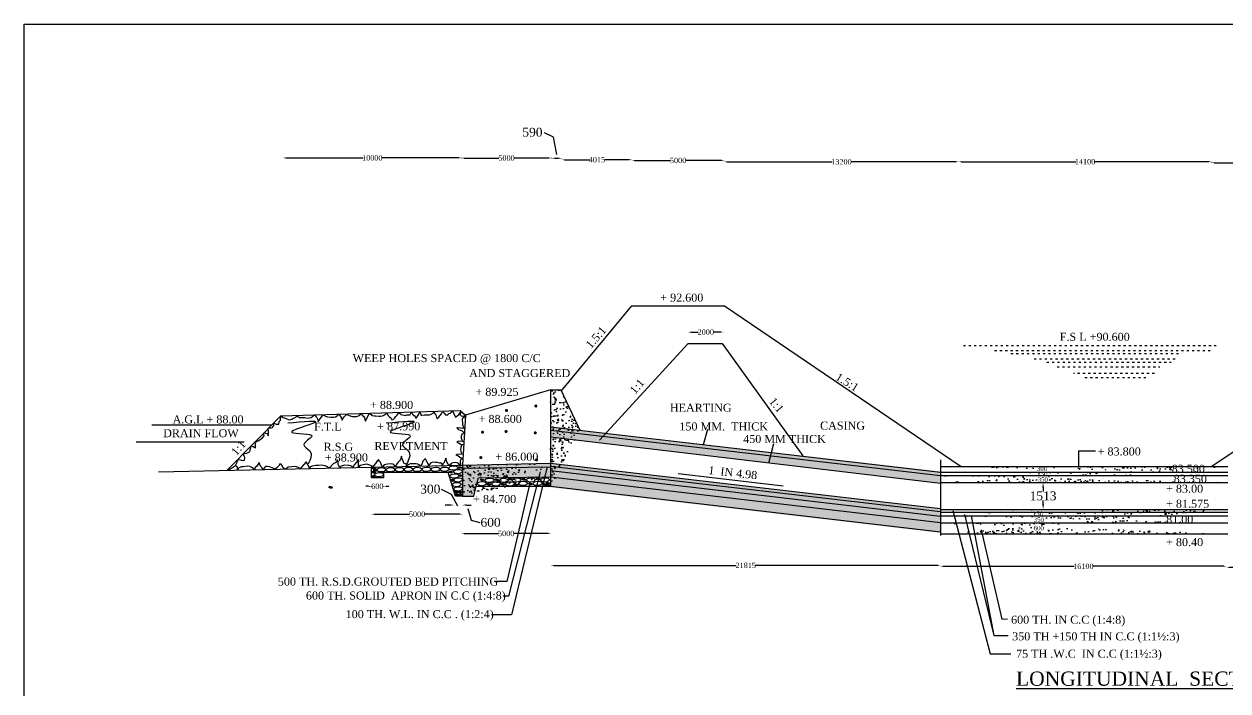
# Model space of a CAD drawing. Header units: millimetres. Extents: x 10398 to 177765, y 5002 to 116940.
# Drawn here: x 10398 to 78065, y 79420 to 116940 of the extents above; entities that cross this region are included whole.
import ezdxf

# ---------------------------------------------------------------- set-up
doc = ezdxf.new("R2010")
doc.units = ezdxf.units.MM
doc.header["$MEASUREMENT"] = 0
doc.linetypes.add('ACAD_ISO03W100', pattern=[30, 12, -18])
for name, color, linetype in [('DIM', 5, 'Continuous'), ('DWG.LINE', 10, 'Continuous'), ('HATCH', 2, 'Continuous'), ('TEXT', 7, 'Continuous')]:
    doc.layers.add(name, color=color, linetype=linetype)
doc.layers.add('DO LINE', color=3, linetype='Continuous', plot=False)
doc.layers.add('TITLE', color=7, linetype='Continuous', lineweight=30)
doc.styles.get("Standard").update_dxf_attribs({"font": 'TIMES.TTF', "height": 300})
doc.dimstyles.get("Standard").update_dxf_attribs({"dimtxt": 300, "dimasz": 150, "dimexe": 0.18, "dimexo": 0.0625, "dimgap": 0.09, "dimtad": 0, "dimtih": 1, "dimtoh": 1, "dimdec": 0, "dimzin": 0, "dimdsep": 46, "dimtxsty": 'Standard', "dimcen": 300, "dimclre": 256, "dimclrt": 4, "dimadec": 0, "dimazin": 0, "dimtfac": 1, "dimtdec": 0, "dimtofl": 0, "dimtmove": 0, "dimatfit": 3, "dimfxl": 5, "dimfxlon": 1, "dimtolj": 1, "dimtzin": 0, "dimarcsym": 0})
pattern_1 = [(50, (0, 0), (717.2602, -62.752), [75, -825]), (355, (0, 0), (-138.7513, 752.192), [60, -660]), (100.4514, (59.8, -5.2), (578.5094, 689.4395), [63.74, -701.142]), (46.1842, (0, 200), (1067.241, -165.519), [112.5, -1237.5]), (96.6356, (88.9, 186.2), (934.663, 974.118), [95.61, -1051.713]), (351.1842, (0, 200), (934.662, 974.119), [90, -990]), (21, (100, 150), (596.907, -402.619), [75, -825]), (326, (100, 150), (243.3153, 725.15), [60, -660]), (71.4514, (149.74, 116.45), (840.2226, 322.5305), [63.74, -701.142]), (37.5, (0, 0), (12.15986, 332.89385), [0, -652, 0, -670, 0, -662.5]), (7.5, (0, 0), (263.0695, 394.4117), [0, -382, 0, -637, 0, -252.5]), (327.5, (-223, 0), (533.82244, -22.5549), [0, -250, 0, -780, 0, -1035]), (317.5, (-323, 0), (583.1862, 100.105), [0, -325, 0, -518, 0, -735])]

# ---------------------------------------------------------------- blocks, each defined once
blk = doc.blocks.new('*D2')
at = {"layer": 'Defpoints', "color": 0, "ltscale": 0.2}
for p in [(24957, 109451), (34985, 109451), (34985, 109408)]:
    blk.add_point(p, dxfattribs=at)
at = {"layer": 'DIM', "lineweight": -2, "ltscale": 0.2}
for p, q in [((24957, 109413), (24957, 109408)), ((34985, 109413), (34985, 109408))]:
    blk.add_line(p, q, dxfattribs=at)
at = {"layer": 'DIM', "color": 0, "lineweight": -2, "ltscale": 0.2}
for p, q in [((25107, 109408), (29451, 109408)), ((34835, 109408), (30491, 109408))]:
    blk.add_line(p, q, dxfattribs=at)
at = {"layer": 'DIM', "color": 0, "ltscale": 0.2}
for points in [[(25107, 109433), (25107, 109383), (24957, 109408)], [(34835, 109433), (34835, 109383), (34985, 109408)]]:
    blk.add_solid(points, dxfattribs=at)
at = {"layer": 'DIM', "color": 4, "ltscale": 0.2, "insert": (29971, 109408), "char_height": 300, "attachment_point": 5}
blk.add_mtext('\\A1;10000', dxfattribs=at)
blk = doc.blocks.new('*D3')
at = {"layer": 'Defpoints', "color": 0, "ltscale": 0.2}
for p in [(34987, 109408), (40043, 109408), (40043, 109401)]:
    blk.add_point(p, dxfattribs=at)
at = {"layer": 'DIM', "lineweight": -2, "ltscale": 0.2}
for p, q in [((34987, 109406), (34987, 109400)), ((40043, 109406), (40043, 109400))]:
    blk.add_line(p, q, dxfattribs=at)
at = {"layer": 'DIM', "color": 0, "lineweight": -2, "ltscale": 0.2}
for p, q in [((35137, 109401), (37090, 109401)), ((39893, 109401), (37940, 109401))]:
    blk.add_line(p, q, dxfattribs=at)
at = {"layer": 'DIM', "color": 0, "ltscale": 0.2}
for points in [[(35137, 109426), (35137, 109376), (34987, 109401)], [(39893, 109426), (39893, 109376), (40043, 109401)]]:
    blk.add_solid(points, dxfattribs=at)
at = {"layer": 'DIM', "color": 4, "ltscale": 0.2, "insert": (37515, 109401), "char_height": 300, "attachment_point": 5}
blk.add_mtext('\\A1;5000', dxfattribs=at)
blk = doc.blocks.new('*D4')
at = {"layer": 'Defpoints', "color": 0, "ltscale": 0.2}
for p in [(40633, 109393), (44561, 109393), (44561, 109302)]:
    blk.add_point(p, dxfattribs=at)
at = {"layer": 'DIM', "lineweight": -2, "ltscale": 0.2}
for p, q in [((40633, 109307), (40633, 109301)), ((44561, 109307), (44561, 109301))]:
    blk.add_line(p, q, dxfattribs=at)
at = {"layer": 'DIM', "color": 0, "lineweight": -2, "ltscale": 0.2}
for p, q in [((40783, 109302), (42172, 109302)), ((44411, 109302), (43022, 109302))]:
    blk.add_line(p, q, dxfattribs=at)
at = {"layer": 'DIM', "color": 0, "ltscale": 0.2}
for points in [[(40783, 109327), (40783, 109277), (40633, 109302)], [(44411, 109327), (44411, 109277), (44561, 109302)]]:
    blk.add_solid(points, dxfattribs=at)
at = {"layer": 'DIM', "color": 4, "ltscale": 0.2, "insert": (42597, 109302), "char_height": 300, "attachment_point": 5}
blk.add_mtext('\\A1;4015', dxfattribs=at)
blk = doc.blocks.new('*D5')
at = {"layer": 'Defpoints', "color": 0, "ltscale": 0.2}
for p in [(44561, 109301), (49757, 109301), (49757, 109264)]:
    blk.add_point(p, dxfattribs=at)
at = {"layer": 'DIM', "lineweight": -2, "ltscale": 0.2}
for p, q in [((44561, 109269), (44561, 109264)), ((49757, 109269), (49757, 109264))]:
    blk.add_line(p, q, dxfattribs=at)
at = {"layer": 'DIM', "color": 0, "lineweight": -2, "ltscale": 0.2}
for p, q in [((44711, 109264), (46734, 109264)), ((49607, 109264), (47583, 109264))]:
    blk.add_line(p, q, dxfattribs=at)
at = {"layer": 'DIM', "color": 0, "ltscale": 0.2}
for points in [[(44711, 109289), (44711, 109239), (44561, 109264)], [(49607, 109289), (49607, 109239), (49757, 109264)]]:
    blk.add_solid(points, dxfattribs=at)
at = {"layer": 'DIM', "color": 4, "ltscale": 0.2, "insert": (47159, 109264), "char_height": 300, "attachment_point": 5}
blk.add_mtext('\\A1;5000', dxfattribs=at)
blk = doc.blocks.new('*D6')
at = {"layer": 'Defpoints', "color": 0, "ltscale": 0.2}
for p in [(49757, 109264), (62928, 109264), (62928, 109189)]:
    blk.add_point(p, dxfattribs=at)
at = {"layer": 'DIM', "lineweight": -2, "ltscale": 0.2}
for p, q in [((49757, 109194), (49757, 109189)), ((62928, 109194), (62928, 109189))]:
    blk.add_line(p, q, dxfattribs=at)
at = {"layer": 'DIM', "color": 0, "lineweight": -2, "ltscale": 0.2}
for p, q in [((49907, 109189), (55822, 109189)), ((62778, 109189), (56862, 109189))]:
    blk.add_line(p, q, dxfattribs=at)
at = {"layer": 'DIM', "color": 0, "ltscale": 0.2}
for points in [[(49907, 109214), (49907, 109164), (49757, 109189)], [(62778, 109214), (62778, 109164), (62928, 109189)]]:
    blk.add_solid(points, dxfattribs=at)
at = {"layer": 'DIM', "color": 4, "ltscale": 0.2, "insert": (56342, 109189), "char_height": 300, "attachment_point": 5}
blk.add_mtext('\\A1;13200', dxfattribs=at)
blk = doc.blocks.new('*D7')
at = {"layer": 'Defpoints', "color": 0, "ltscale": 0.2}
for p in [(62928, 109189), (77141, 109197), (77141, 109189)]:
    blk.add_point(p, dxfattribs=at)
at = {"layer": 'DIM', "lineweight": -2, "ltscale": 0.2}
for p, q in [((62928, 109192), (62928, 109197)), ((77141, 109192), (77141, 109197))]:
    blk.add_line(p, q, dxfattribs=at)
at = {"layer": 'DIM', "color": 0, "lineweight": -2, "ltscale": 0.2}
for p, q in [((63078, 109197), (69514, 109197)), ((76991, 109197), (70554, 109197))]:
    blk.add_line(p, q, dxfattribs=at)
at = {"layer": 'DIM', "color": 0, "ltscale": 0.2}
for points in [[(63078, 109222), (63078, 109172), (62928, 109197)], [(76991, 109222), (76991, 109172), (77141, 109197)]]:
    blk.add_solid(points, dxfattribs=at)
at = {"layer": 'DIM', "color": 4, "ltscale": 0.2, "insert": (70034, 109197), "char_height": 300, "attachment_point": 5}
blk.add_mtext('\\A1;14100', dxfattribs=at)
blk = doc.blocks.new('*D8')
at = {"layer": 'Defpoints', "color": 0, "ltscale": 0.2}
for p in [(77143, 109197), (90370, 109197), (90370, 109137)]:
    blk.add_point(p, dxfattribs=at)
at = {"layer": 'DIM', "lineweight": -2, "ltscale": 0.2}
for p, q in [((77143, 109142), (77143, 109137)), ((90370, 109142), (90370, 109137))]:
    blk.add_line(p, q, dxfattribs=at)
at = {"layer": 'DIM', "color": 0, "lineweight": -2, "ltscale": 0.2}
for p, q in [((77293, 109137), (83237, 109137)), ((90220, 109137), (84277, 109137))]:
    blk.add_line(p, q, dxfattribs=at)
at = {"layer": 'DIM', "color": 0, "ltscale": 0.2}
for points in [[(77293, 109162), (77293, 109112), (77143, 109137)], [(90220, 109162), (90220, 109112), (90370, 109137)]]:
    blk.add_solid(points, dxfattribs=at)
at = {"layer": 'DIM', "color": 4, "ltscale": 0.2, "insert": (83757, 109137), "char_height": 300, "attachment_point": 5}
blk.add_mtext('\\A1;13200', dxfattribs=at)
blk = doc.blocks.new('*D13')
at = {"layer": 'Defpoints', "color": 0, "ltscale": 0.2}
for p in [(29902, 90888), (30603, 90933), (30603, 90885)]:
    blk.add_point(p, dxfattribs=at)
at = {"layer": 'DIM', "color": 0, "lineweight": -2, "ltscale": 0.2}
for p, q in [((29752, 90933), (29602, 90933)), ((30753, 90933), (30903, 90933))]:
    blk.add_line(p, q, dxfattribs=at)
at = {"layer": 'DIM', "lineweight": -2, "ltscale": 0.2}
for p, q in [((29902, 90928), (29902, 90933)), ((30603, 90928), (30603, 90933))]:
    blk.add_line(p, q, dxfattribs=at)
at = {"layer": 'DIM', "color": 0, "ltscale": 0.2}
for points in [[(29752, 90958), (29752, 90908), (29902, 90933)], [(30753, 90958), (30753, 90908), (30603, 90933)]]:
    blk.add_solid(points, dxfattribs=at)
at = {"layer": 'DIM', "color": 4, "ltscale": 0.2, "insert": (30252, 90933), "char_height": 300, "attachment_point": 5}
blk.add_mtext('\\A1;600', dxfattribs=at)
blk = doc.blocks.new('*D14')
at = {"layer": 'Defpoints', "color": 0, "ltscale": 0.2}
for p in [(29934, 89366), (35042, 89366), (35042, 89366)]:
    blk.add_point(p, dxfattribs=at)
at = {"layer": 'DIM', "lineweight": -2, "ltscale": 0.2}
for p, q in [((29934, 89366), (29934, 89366)), ((35042, 89366), (35042, 89366))]:
    blk.add_line(p, q, dxfattribs=at)
at = {"layer": 'DIM', "color": 0, "lineweight": -2, "ltscale": 0.2}
for p, q in [((30084, 89366), (32063, 89366)), ((34892, 89366), (32912, 89366))]:
    blk.add_line(p, q, dxfattribs=at)
at = {"layer": 'DIM', "color": 0, "ltscale": 0.2}
for points in [[(30084, 89391), (30084, 89341), (29934, 89366)], [(34892, 89391), (34892, 89341), (35042, 89366)]]:
    blk.add_solid(points, dxfattribs=at)
at = {"layer": 'DIM', "color": 4, "ltscale": 0.2, "insert": (32488, 89366), "char_height": 300, "attachment_point": 5}
blk.add_mtext('\\A1;5000', dxfattribs=at)
blk = doc.blocks.new('*D15')
at = {"layer": 'Defpoints', "color": 0, "ltscale": 0.2}
for p in [(34988, 88253), (40003, 88277), (40003, 88253)]:
    blk.add_point(p, dxfattribs=at)
at = {"layer": 'DIM', "lineweight": -2, "ltscale": 0.2}
for p, q in [((34988, 88272), (34988, 88277)), ((40003, 88272), (40003, 88277))]:
    blk.add_line(p, q, dxfattribs=at)
at = {"layer": 'DIM', "color": 0, "lineweight": -2, "ltscale": 0.2}
for p, q in [((35138, 88277), (37071, 88277)), ((39853, 88277), (37920, 88277))]:
    blk.add_line(p, q, dxfattribs=at)
at = {"layer": 'DIM', "color": 0, "ltscale": 0.2}
for points in [[(35138, 88302), (35138, 88252), (34988, 88277)], [(39853, 88302), (39853, 88252), (40003, 88277)]]:
    blk.add_solid(points, dxfattribs=at)
at = {"layer": 'DIM', "color": 4, "ltscale": 0.2, "insert": (37495, 88277), "char_height": 300, "attachment_point": 5}
blk.add_mtext('\\A1;5000', dxfattribs=at)
blk = doc.blocks.new('*D16')
at = {"layer": 'Defpoints', "color": 0, "ltscale": 0.2}
for p in [(40019, 86517), (61904, 86517), (61904, 86480)]:
    blk.add_point(p, dxfattribs=at)
at = {"layer": 'DIM', "lineweight": -2, "ltscale": 0.2}
for p, q in [((40019, 86485), (40019, 86480)), ((61904, 86485), (61904, 86480))]:
    blk.add_line(p, q, dxfattribs=at)
at = {"layer": 'DIM', "color": 0, "lineweight": -2, "ltscale": 0.2}
for p, q in [((40169, 86480), (50427, 86480)), ((61754, 86480), (51496, 86480))]:
    blk.add_line(p, q, dxfattribs=at)
at = {"layer": 'DIM', "color": 0, "ltscale": 0.2}
for points in [[(40169, 86505), (40169, 86455), (40019, 86480)], [(61754, 86505), (61754, 86455), (61904, 86480)]]:
    blk.add_solid(points, dxfattribs=at)
at = {"layer": 'DIM', "color": 4, "ltscale": 0.2, "insert": (50961, 86480), "char_height": 300, "attachment_point": 5}
blk.add_mtext('\\A1;21815', dxfattribs=at)
blk = doc.blocks.new('*D17')
at = {"layer": 'Defpoints', "color": 0, "ltscale": 0.2}
for p in [(61904, 86480), (77980, 86480), (77980, 86434)]:
    blk.add_point(p, dxfattribs=at)
at = {"layer": 'DIM', "lineweight": -2, "ltscale": 0.2}
for p, q in [((61904, 86439), (61904, 86434)), ((77980, 86439), (77980, 86434))]:
    blk.add_line(p, q, dxfattribs=at)
at = {"layer": 'DIM', "color": 0, "lineweight": -2, "ltscale": 0.2}
for p, q in [((62054, 86434), (69422, 86434)), ((77830, 86434), (70462, 86434))]:
    blk.add_line(p, q, dxfattribs=at)
at = {"layer": 'DIM', "color": 0, "ltscale": 0.2}
for points in [[(62054, 86459), (62054, 86409), (61904, 86434)], [(77830, 86459), (77830, 86409), (77980, 86434)]]:
    blk.add_solid(points, dxfattribs=at)
at = {"layer": 'DIM', "color": 4, "ltscale": 0.2, "insert": (69942, 86434), "char_height": 300, "attachment_point": 5}
blk.add_mtext('\\A1;16100', dxfattribs=at)
blk = doc.blocks.new('*D18')
at = {"layer": 'Defpoints', "color": 0, "ltscale": 0.2}
for p in [(77984, 86433), (97277, 86433), (97277, 86375)]:
    blk.add_point(p, dxfattribs=at)
at = {"layer": 'DIM', "lineweight": -2, "ltscale": 0.2}
for p, q in [((77984, 86380), (77984, 86375)), ((97277, 86380), (97277, 86375))]:
    blk.add_line(p, q, dxfattribs=at)
at = {"layer": 'DIM', "color": 0, "lineweight": -2, "ltscale": 0.2}
for p, q in [((78134, 86375), (87118, 86375)), ((97127, 86375), (88144, 86375))]:
    blk.add_line(p, q, dxfattribs=at)
at = {"layer": 'DIM', "color": 0, "ltscale": 0.2}
for points in [[(78134, 86400), (78134, 86350), (77984, 86375)], [(97127, 86400), (97127, 86350), (97277, 86375)]]:
    blk.add_solid(points, dxfattribs=at)
at = {"layer": 'DIM', "color": 4, "ltscale": 0.2, "insert": (87631, 86375), "char_height": 300, "attachment_point": 5}
blk.add_mtext('\\A1;19065', dxfattribs=at)
blk = doc.blocks.new('*D21')
at = {"layer": 'Defpoints', "color": 0, "ltscale": 0.2}
for p in [(47721, 99610), (49716, 99610), (49716, 99610)]:
    blk.add_point(p, dxfattribs=at)
at = {"layer": 'DIM', "lineweight": -2, "ltscale": 0.2}
for p, q in [((47721, 99610), (47721, 99610)), ((49716, 99610), (49716, 99610))]:
    blk.add_line(p, q, dxfattribs=at)
at = {"layer": 'DIM', "color": 0, "lineweight": -2, "ltscale": 0.2}
for p, q in [((47871, 99610), (48288, 99610)), ((49566, 99610), (49149, 99610))]:
    blk.add_line(p, q, dxfattribs=at)
at = {"layer": 'DIM', "color": 0, "ltscale": 0.2}
for points in [[(47871, 99635), (47871, 99585), (47721, 99610)], [(49566, 99635), (49566, 99585), (49716, 99610)]]:
    blk.add_solid(points, dxfattribs=at)
at = {"layer": 'DIM', "color": 4, "ltscale": 0.2, "insert": (48718, 99610), "char_height": 300, "attachment_point": 5}
blk.add_mtext('\\A1;2000', dxfattribs=at)

msp = doc.modelspace()

# ---------------------------------------------------------------- hatches: boundary and pattern name
at = {"layer": 'HATCH', "ltscale": 0.2}
h = msp.add_hatch(dxfattribs=at)
h.set_pattern_fill('AR-CONC', color=256, scale=100, style=0)
h.set_pattern_definition(pattern_1)
edge = h.paths.add_edge_path()
edge.add_line((39984.3, 96352.5), (39984.3, 90938))
edge.add_line((39984.3, 96352.5), (40560.8, 96352.5))
edge.add_line((40560.8, 96352.5), (41643.7, 94091.3))
h = msp.add_hatch(dxfattribs=at)
h.set_pattern_fill('AR-CONC', color=256, scale=100, style=0)
h.set_pattern_definition(pattern_1)
h.paths.add_polyline_path([(39984.3, 91463.6), (39984.3, 90875.5, 0.3805129), (39984.7, 90875.1), (61908.4, 88311.3), (61908.4, 88899.7)])
h.paths.add_polyline_path([(39984.3, 91821.6), (39984.3, 91463.6), (61908.4, 88899.7), (61908.4, 89257.7)])
h.paths.add_polyline_path([(39984.3, 92073.4), (39984.3, 91821.6), (61908.4, 89257.7), (61908.4, 89509.5)])
h.paths.add_polyline_path([(39984.3, 92239.4), (39984.3, 92073.4), (61908.4, 89509.5), (61908.4, 89675.5)])
h.paths.add_polyline_path([(39984.3, 94090.9), (39984.3, 93718.3), (61908.4, 91117.9), (61908.4, 91536.9)])
h.paths.add_polyline_path([(39984.3, 94278), (39984.3, 94090.9), (61908.4, 91536.9), (61908.4, 91772.4)])
h = msp.add_hatch(dxfattribs=at)
h.set_pattern_fill('AR-CONC', color=256, scale=100, style=0)
h.set_pattern_definition(pattern_1)
edge = h.paths.add_edge_path()
edge.add_line((35048.9, 92118.9), (35048.9, 90387.5))
edge.add_line((35048.9, 92118.9), (39984.3, 92239.4))
edge.add_line((35048.9, 91953.3), (39984.3, 92036.1))
edge.add_line((35808.6, 90938), (35934, 91402.3))
edge.add_line((35934, 91402.3), (39984.3, 91463.4))
h = msp.add_hatch(dxfattribs=at)
h.set_pattern_fill('AR-CONC', color=256, scale=100, style=0)
h.set_pattern_definition(pattern_1)
h.paths.add_polyline_path([(35808.6, 90938), (35934, 91402.3), (39985.7, 91463.4), (61908.4, 88899.7), (61908.4, 89675.5), (39984.3, 92239.4), (35048.9, 92118.9), (35048.9, 90387.5), (35672.1, 90387.5)])
h = msp.add_hatch(dxfattribs=at)
h.set_pattern_fill('AR-CONC', color=256, scale=100, style=0)
h.set_pattern_definition(pattern_1)
edge = h.paths.add_edge_path()
edge.add_line((61908.4, 91148.8), (78062.3, 91148.8))
edge.add_line((61908.9, 91536.8), (78062.8, 91536.8))
edge.add_line((61908.4, 91733.8), (78062.3, 91733.8))
edge.add_line((61908.4, 92048.8), (78062.3, 92048.8))
h = msp.add_hatch(dxfattribs=at)
h.set_pattern_fill('AR-CONC', color=256, scale=100, style=0)
h.set_pattern_definition(pattern_1)
edge = h.paths.add_edge_path()
edge.add_line((61908.4, 88264.8), (78067.3, 88264.8))
edge.add_line((61908.4, 88871.8), (78067.3, 88871.8))
edge.add_line((61908.4, 89277.9), (78067.3, 89277.9))
edge.add_line((61908.4, 89483.7), (78067.3, 89483.7))
edge.add_line((61908.4, 89636), (78067.3, 89636))

# ---------------------------------------------------------------- linework, layer by layer
at = {"layer": 'DIM', "ltscale": 0.2}
for p, q in [((40042.7, 109396.1), (40042.7, 109390.9)), ((40292.7, 109391.1), (40382.7, 109391.1)), ((40632.7, 109396.1), (40632.7, 109390.9)), ((67676.1, 91148.8), (67675.9, 91148.8)), ((67676.1, 90848.8), (67676.1, 90646.8)), ((67676.1, 89936), (67676.1, 90138)), ((34318.7, 89879.8), (34068.7, 89879.8)), ((34568.7, 89874.8), (34568.7, 89880)), ((35030.9, 89874.8), (35030.9, 89880)), ((35280.9, 89879.8), (35530.9, 89879.8)), ((67676.1, 89636), (67675.9, 89636))]:
    msp.add_line(p, q, dxfattribs=at)
for points in [[(40292.7, 109432.8), (40292.7, 109349.4), (40042.7, 109391.1)], [(40382.7, 109432.8), (40382.7, 109349.4), (40632.7, 109391.1)], [(67626.1, 90848.8), (67726.1, 90848.8), (67676.1, 91148.8)], [(34318.7, 89921.5), (34318.7, 89838.1), (34568.7, 89879.8)], [(35280.9, 89921.5), (35280.9, 89838.1), (35030.9, 89879.8)], [(67626.1, 89936), (67726.1, 89936), (67676.1, 89636)]]:
    msp.add_solid(points, dxfattribs=at)
at = {"layer": 'DO LINE', "linetype": 'ACAD_ISO03W100', "ltscale": 10}
for points in [[(63199.3, 98861.6), (77401.7, 98861.6)], [(77071.5, 98546.8), (64945.9, 98546.8)], [(65871.6, 98401), (75482, 98401)], [(75095.1, 98084.5), (67160.5, 98084.5)], [(67885.2, 97921.6), (74882.5, 97921.6)], [(68466.6, 97658.8), (74244.2, 97658.8)], [(73935.3, 97288.2), (69376.3, 97288.2)], [(70030.9, 97059.5), (73559.4, 97059.5)]]:
    msp.add_lwpolyline(points, dxfattribs=at)
at = {"layer": 'DWG.LINE', "ltscale": 0.2}
for p, q in [((77129.5, 92048.8), (90377.1, 100931.1)), ((39984.3, 96352.5), (35217.2, 94928.5)), ((35217.2, 94928.5), (35048.9, 92118.9)), ((35048.9, 92118.9), (35048.9, 90387.5)), ((29929.2, 91418.3), (29929.2, 91987.6)), ((30608.7, 91418.3), (29929.2, 91418.3)), ((34241.4, 91719.4), (30608.7, 91719.4)), ((30608.7, 91719.4), (30608.7, 91418.3)), ((34643, 90387.5), (34241.4, 91719.4)), ((35048.9, 90387.5), (34643, 90387.5))]:
    msp.add_line(p, q, dxfattribs=at)
for points in [[(40583.6, 96283.7), (44567.5, 101094.5), (49763.2, 101094.5), (63072.1, 92051.8)], [(42745.8, 93536.7), (47718.2, 98964.8), (49638.5, 98964.8), (54170.7, 92656.7)], [(39984.3, 96352.5), (40560.8, 96352.5), (41643.7, 94091.3)], [(39984.3, 96352.5), (39984.3, 90938)], [(21786, 91830.8), (24823.7, 94892.8), (34917.3, 95189.8), (35217.2, 94928.5)], [(24307.4, 94372.3), (17585.5, 94372.3)], [(39984.3, 94284.6), (61908.9, 91730.6)], [(39984.3, 94090.9), (61908.9, 91536.8)], [(39984.3, 93718.3), (61916.2, 91117)], [(17950.3, 91747.5), (35048.9, 92118.9)], [(35048.9, 92118.9), (39984.3, 92239.4)], [(35048.9, 91953.3), (39984.3, 92036.1)], [(39984.3, 92239.4), (61908.4, 89675.5)], [(39984.3, 92073.4), (61908.4, 89509.5)], [(61908.4, 92429.1), (61908.4, 88174.2)], [(61908.4, 92048.8), (78062.3, 92048.8)], [(35808.6, 90938), (35934, 91402.3), (39984.3, 91463.4)], [(39984.3, 91821.6), (61908.4, 89257.7)], [(39984.3, 91463.6), (61908.4, 88899.7)], [(61908.4, 91733.8), (78062.3, 91733.8)], [(61908.9, 91536.8), (78062.8, 91536.8)], [(35048.9, 90387.5), (35672.1, 90387.5), (35808.6, 90938), (39984.3, 90938)], [(39984.3, 90938.1), (61908.4, 88374.2)], [(61908.4, 91148.8), (78062.3, 91148.8)], [(61908.4, 89636), (78067.3, 89636)], [(61908.4, 89483.7), (78067.3, 89483.7)], [(61908.4, 89277.9), (78067.3, 89277.9)], [(61908.4, 88871.8), (78067.3, 88871.8)], [(61908.4, 88264.8), (78067.3, 88264.8)]]:
    msp.add_lwpolyline(points, dxfattribs=at)
at = {"layer": 'HATCH', "ltscale": 0.2, "const_width": 86.2}
for points in [[(39122, 95451.4, 1), (39208.4, 95451.4, 1)], [(37473.6, 95198.9, 1), (37560, 95198.9, 1)], [(36126.9, 93974.6, 1), (36213.3, 93974.6, 1)], [(37444.7, 94015.6, 1), (37531.1, 94015.6, 1)], [(39090.4, 93942.1, 1), (39176.8, 93942.1, 1)], [(36028, 92549.9, 1), (36114.4, 92549.9, 1)], [(39155.2, 92415.9, 1), (39241.6, 92415.9, 1)]]:
    msp.add_lwpolyline(points, format="xyb", close=True, dxfattribs=at)
at = {"layer": 'HATCH', "ltscale": 0.2}
msp.add_lwpolyline([(21786, 91830.8), (21996.5, 91908.9), (22282.9, 92101.3), (22389.1, 92322.5), (22331, 92380.2), (22462.7, 92437.2), (22610.6, 92397.2), (22710.6, 92385.3), (22788.6, 92403.2), (22800.6, 92549.1), (22768.6, 92635), (22710.6, 92762.7), (22788.6, 92774.8), (22924.5, 92802.8), (23064.5, 92868.7), (23112.5, 92956.6), (23145.9, 93111.7), (23151.1, 93206.8), (23280.8, 93176), (23373.4, 93122.7), (23409.5, 93102.3), (23411.1, 93155.6), (23411.1, 93262.2), (23408, 93337.5), (23391.7, 93449.3), (23447.2, 93444.1), (23488, 93450.3), (23557, 93483.3), (23730.3, 93609.4), (23794.6, 93661.2), (23896.6, 93774), (23877.8, 93872.8), (23897.8, 93959.5), (23971.9, 93923), (24050.4, 93901), (24091.2, 93855.6), (24108.5, 93813.2), (24125.7, 93769.3), (24125.7, 93855.6), (24133.6, 93896.3), (24135.1, 93940.2), (24131.7, 94072.8), (24126.8, 94151.5), (24121, 94184.4), (24232.7, 94216.7), (24288.1, 94220.4), (24353.4, 94242.6), (24386.6, 94281.9), (24438.8, 94345.7), (24438.8, 94375.9), (24419.4, 94456.8), (24417, 94482.8), (24526.4, 94456.2), (24567.5, 94429.7), (24715.2, 94428), (24734.7, 94571.4), (24812.5, 94656.5), (24823.7, 94892.8), (24881.1, 94859.8), (24911.5, 94838.1), (24956.7, 94801.8), (25010, 94780.7), (25069.2, 94761.4), (25266.9, 94693.5), (25319.3, 94674), (25388.2, 94687.5), (25446.7, 94714.4), (25518.6, 94762.4), (25607, 94789.3), (25702.9, 94835.7), (25719.4, 94919.1), (25873.3, 94811.7), (25999.1, 94810.2), (26171.5, 94798.3), (26345.3, 94775.8), (26439.7, 94784.8), (26540.1, 94808.7), (26720.4, 94948.6), (26822.5, 94847.9), (26856.9, 94801.5), (26906.4, 94684.7), (26928.8, 94568), (26969.3, 94639.8), (27035.2, 94723.7), (27092.2, 94800), (27183.6, 94927.3), (27210.7, 94963), (27346.9, 94880.9), (27451.2, 94841.9), (27632.5, 94825.4), (27794.4, 94829.9), (27893.3, 94847.9), (28002.6, 94889.8), (28087.9, 94988.8), (28226.9, 94813.5), (28279.3, 94660.8), (28319.8, 94747.6), (28393.2, 94834.4), (28501.1, 94948.2), (28499.6, 95000.9), (28676.4, 94910.8), (28836.8, 94853.9), (29089, 94862.9), (29199.9, 94894.3), (29264.3, 94939.2), (29334.8, 95003.6), (29334.1, 95025.5), (29421.7, 94919.8), (29480.1, 94877.9), (29534.1, 94792.5), (29558, 94702.7), (29585, 94600.9), (29650.9, 94723.7), (29779, 94972.4), (29792.5, 95039), (29915.4, 94975.4), (29951.4, 94921.5), (30066.7, 94899), (30147.7, 94893), (30334.2, 94881), (30428.6, 94884), (30545.5, 94903.5), (30626.4, 94937.9), (30738.8, 95015.8), (30791.2, 95068.4), (30852.7, 94934.9), (30934.2, 94835.7), (31015.1, 94778.9), (31067.6, 94669.6), (31067.6, 94669.6), (31138, 94701), (31217.4, 94769.9), (31301.4, 94859.7), (31373.3, 94937.6), (31460.8, 95088.1), (31595.6, 94965.2), (31829.4, 94920.3), (31919.3, 94948.7), (32082.7, 94959.2), (32124.6, 94992.2), (32179.3, 95109.2), (32224.3, 94990.7), (32267.8, 94953.2), (32335.2, 94902.3), (32398.2, 94814), (32420.7, 94749.6), (32482.1, 94826), (32551, 94930.8), (32624.4, 95068.5), (32640.9, 95122.8), (32675.4, 95020.6), (32700.9, 94944.2), (32763.8, 94944.2), (32886.7, 94953.2), (33101.9, 94959.2), (33187.3, 94959.2), (33283.2, 94992.2), (33419.6, 95071.5), (33437.6, 95146.2), (33475, 95055), (33520, 94968.2), (33556, 94900.8), (33594.9, 94739.1), (33621.9, 94751.1), (33705.8, 94817), (33776.2, 94900.8), (33852.7, 95004.1), (33878.1, 95091), (33961.5, 95109.4), (34012.5, 95049.5), (34090.4, 94949.2), (34162.3, 94935.7), (34258.2, 95003.1), (34378.1, 95061.5), (34473.7, 95176.7), (34632.3, 94864.8), (34639.8, 94815.4), (34719.2, 94870.8), (34837.6, 94966.6), (34903.6, 95065.4), (34971.1, 95142.9), (34914, 94995.1), (34911, 94948.6), (34963.5, 94891.8), (35059.4, 94873.8), (35126.8, 94890.3), (35217.2, 94928.5), (35174.8, 94818.4), (35111.8, 94804.9), (35045.9, 94740.5), (35023.4, 94703.1), (35049.1, 94434.4), (35083.6, 94258.4), (35174.6, 94217.8), (35059.6, 94182.1), (34935.3, 94197.1), (34786.9, 94216.5), (34713.5, 94216.5), (34815.4, 94137.2), (34909.8, 94095.2), (35023.7, 94053.3), (35104.6, 93972.5), (35158.5, 93949.8), (34990.8, 93854.7), (34960.8, 93734.9), (34963.8, 93646.6), (35001.3, 93550.7), (35017.8, 93471.4), (35101.7, 93451.9), (35128.6, 93450.3), (34835, 93466.9), (34719.7, 93436.6), (34955.6, 93301.9), (35119.2, 93292.1), (34991.4, 93238.8), (34953.5, 93123.1), (34932.5, 92977.8), (34991.5, 92753.5), (35086.5, 92747.8), (34730.3, 92715.6), (34665, 92711.4), (34787.2, 92663), (34898.8, 92568.3), (35070.3, 92477.4), (34934.6, 92442.1), (34905.1, 92320), (34927.7, 92116.2), (34831.2, 92188.1), (34791.9, 92231.9), (34715.5, 92261.1), (34654.9, 92267.8), (34489, 92260.9), (34398.3, 92211.2), (34359.6, 92164.8), (34292.1, 92102.4), (34240.2, 92164.8), (34189.3, 92255.4), (34162.7, 92312.9), (34138.4, 92381.4), (34108.4, 92522.1), (34069.7, 92400.6), (34034.3, 92339.8), (34006.7, 92263.6), (33944.7, 92195.1), (33909.1, 92094.1), (33867.6, 92229.9), (33765.9, 92244), (33627.3, 92269.5), (33519.9, 92269.5), (33398.3, 92294.9), (33262.6, 92255.3), (33166.5, 92148), (33135.5, 92077.3), (33132.5, 92176.2), (33098.6, 92229.9), (33050.5, 92269.5), (33022.3, 92368.3), (32965.7, 92487), (32889.4, 92427.7), (32818.7, 92357), (32767.8, 92215.8), (32662.4, 92067), (32611.1, 92142.2), (32526.3, 92173.3), (32444.3, 92201.5), (32322.8, 92204.3), (32206.8, 92198.7), (32090.9, 92193), (31992, 92133.7), (31938.2, 92091.3), (31893.1, 92050.3), (31901.2, 92171.4), (31749, 92243.6), (31719.9, 92321.6), (31695.4, 92381.2), (31635.4, 92542.4), (31609.4, 92621.9), (31549.7, 92447.5), (31496.1, 92371.1), (31408.8, 92268.6), (31335.4, 92163.1), (31243.4, 92036.2), (31222.1, 92109.5), (31188.4, 92147.8), (31119.5, 92176.8), (31056.8, 92195.2), (30818.8, 92184.5), (30641.2, 92137.1), (30548, 92021.1), (30489.7, 92126.4), (30440.7, 92287), (30379.5, 92351.2), (30315.9, 92441.4), (30257.7, 92387.9), (30156.7, 92218.1), (30038.8, 92089.7), (29945.3, 92008), (29917.9, 92082), (29838.3, 92127.9), (29712.7, 92166.1), (29622.4, 92187.6), (29374.9, 92120.2), (29264.7, 92095.7), (29198.9, 91991.8), (29203.5, 92126.3), (29197.4, 92254.8), (29197.4, 92436.8), (29156, 92386.3), (29088.7, 92286.9), (28969.3, 92166.1), (28872.9, 91984.7), (28833.1, 92049.9), (28770.3, 92080.5), (28675.4, 92104.9), (28626.4, 92108), (28409.3, 92128.8), (28216.5, 92058.4), (28133.8, 91968.7), (28136.9, 92009.5), (28094, 92076.8), (28048.1, 92185.4), (28043.5, 92280.2), (28034.3, 92372), (28012.9, 92419.7), (27991.4, 92335.5), (27899.6, 92248.4), (27781.7, 92210.1), (27604.4, 92009.2), (27536, 91955.7), (27447.8, 92026.3), (27318.1, 92089.9), (27105.1, 92116.8), (26950.9, 92111.9), (26799.2, 92099.7), (26598.5, 92065.4), (26463.9, 92011.6), (26465.6, 91932.4), (26253.6, 92302.4), (25995.7, 92018.2), (25918.4, 91920.6), (25800.5, 91991.7), (25651, 92042.3), (25451, 92030.3), (25250.9, 92011), (25119.3, 91903.2), (24962.8, 91979.4), (24921.9, 92061.3), (24839.9, 92186.5), (24779.6, 92203.4), (24729, 92099.8), (24620.6, 91993.9), (24507.5, 91889.9), (24398.8, 91960.2), (24295.2, 91998.7), (24186.7, 92027.6), (24054.1, 92042), (23967.4, 92039.6), (23936, 92008.3), (23836.3, 91875.3), (23768.7, 91993.9), (23689.1, 92070.9), (23638.5, 92210.6), (23612, 92278), (23452.9, 92046.9), (23395.1, 91996.3), (23342.4, 91864.6), (23260.1, 91967.4), (23199.8, 91989.1), (23096.2, 92056.5), (22966, 92066.1), (22723.3, 92037.2), (22605.2, 92025.2), (22458.1, 91960.1), (22400.2, 91844.2), (22388.2, 92001.1), (22272.7, 92094.5)], dxfattribs=at)
for centre, major_axis, ratio in [((34528, 91962.6), (249.9, 11.4), 0.4888838), ((34898.8, 91985.8), (99.9, -9.6), 0.4702734), ((30037.7, 91487.8), (99.9, -9.6), 0.4702734), ((30043.5, 91725), (99.9, -9.6), 0.4702734), ((30076, 91939.2), (99.9, -9.6), 0.4702734), ((30125.8, 91832.1), (99.9, -9.6), 0.4702734), ((30351.4, 91589), (249.9, 11.4), 0.4888838), ((30481.4, 91864.4), (249.9, 11.4), 0.4888838), ((30992.3, 91866.1), (249.9, 11.4), 0.4888838), ((31501, 91876.2), (249.9, 11.4), 0.4888838), ((32002.4, 91884), (249.9, 11.4), 0.4888838), ((32506.3, 91880), (249.9, 11.4), 0.4888838), ((33015.3, 91887.9), (249.9, 11.4), 0.4888838), ((33523.2, 91887.9), (249.9, 11.4), 0.4888838), ((34032, 91895.8), (249.9, 11.4), 0.4888838), ((34373.5, 91733.8), (99.9, -9.6), 0.4702734), ((34579.2, 91514.2), (249.9, 11.4), 0.4888838), ((34787.9, 91293.9), (249.9, 11.4), 0.4888838), ((34791.8, 91762), (249.9, 11.4), 0.4888838), ((34935.9, 91538.4), (99.9, -9.6), 0.4702734), ((36556.1, 91268.9), (249.9, 11.4), 0.4888838), ((37360, 91261.8), (249.9, 11.4), 0.4888838), ((37711.7, 91344), (99.9, -9.6), 0.4702734), ((38066.7, 91290), (249.9, 11.4), 0.4888838), ((38468.8, 91326.3), (99.9, -9.6), 0.4702734), ((38877.7, 91290), (249.9, 11.4), 0.4888838), ((39311.9, 91354.6), (99.9, -9.6), 0.4702734), ((39674.5, 91297), (249.9, 11.4), 0.4888838), ((27628.9, 90875.4), (99.9, -9.6), 0.4702734), ((34488.1, 91269.9), (99.9, -9.6), 0.4702734), ((34713.5, 91032.5), (249.9, 11.4), 0.4888838), ((34792.2, 90788.6), (249.9, 11.4), 0.4888838), ((36125.9, 91085.7), (249.9, 11.4), 0.4888838), ((36141.9, 91297), (99.9, -9.6), 0.4702734), ((36506.3, 91042.4), (99.9, -9.6), 0.4702734), ((36922.8, 91071.6), (249.9, 11.4), 0.4888838), ((36967.2, 91297), (99.9, -9.6), 0.4702734), ((37323.1, 91048.9), (99.9, -9.6), 0.4702734), ((37712.5, 91071.6), (249.9, 11.4), 0.4888838), ((38053.2, 91016), (99.9, -9.6), 0.4702734), ((38447.5, 91092.7), (249.9, 11.4), 0.4888838), ((38862.7, 91068.2), (99.9, -9.6), 0.4702734), ((39265.5, 91099.8), (249.9, 11.4), 0.4888838), ((39648.9, 91045.5), (99.9, -9.6), 0.4702734), ((39848.1, 91106.3), (99.9, -9.6), 0.4702734), ((39857.5, 90996.3), (99.9, -9.6), 0.4702734), ((34694.8, 90599.1), (99.9, -9.6), 0.4702734), ((34742.5, 90464.1), (99.9, -9.6), 0.4702734), ((34906.8, 90604.4), (99.9, -9.6), 0.4702734), ((34941.3, 90472), (99.9, -9.6), 0.4702734)]:
    msp.add_ellipse(centre, major_axis=major_axis, ratio=ratio, dxfattribs=at)
for points in [[(25214.7, 94497.1), (26752.1, 94522.6), (25445.2, 93959.4), (26565.1, 93741), (26126.2, 93275), (26450.4, 92931.1), (26358, 92171.4)], [(30757.9, 94497.1), (32295.3, 94522.7), (30988.4, 93959.5), (32108.3, 93741.1), (31669.4, 93275.1), (31993.6, 92931.2), (31901.2, 92171.4)]]:
    msp.add_spline(points, degree=3, dxfattribs=at)
at = {"layer": 'TITLE', "ltscale": 0.2}
msp.add_lwpolyline([(10397.5, 116940.5), (177638, 116940.5), (177638, 5002.5), (10397.5, 5002.5)], close=True, dxfattribs=at)

# ---------------------------------------------------------------- texts
at = {"layer": 'DIM', "color": 4, "ltscale": 0.2}
for s, p in [('300', (67329, 91793.9)), ('150', (67347.8, 91500.9)), ('350', (67372.8, 91187.3)), ('150', (67103, 89269.2)), ('600', (67148.7, 88458.5)), ('350', (67148.6, 88928.5))]:
    msp.add_text(s, height=250, dxfattribs=at).set_placement(p)
at = {"layer": 'DIM', "color": 4, "ltscale": 0.2, "char_height": 500, "attachment_point": 5}
for s, insert in [('\\A1;590', (38971.8, 110849.6)), ('\\A1;300', (33231.7, 90772.3)), ('\\A1;1513', (67676.1, 90392.4)), ('\\A1;600', (36619.2, 88901.6))]:
    msp.add_mtext(s, dxfattribs=dict(at, insert=insert))
at = {"layer": 'TEXT'}
for s, height, p in [('+ 92.600', 450, (46156.5, 101324.7)), ('F.S L +90.600', 450, (68613.2, 99121)), ('WEEP HOLES SPACED @ 1800 C/C', 450, (28866.4, 97921.4)), ('AND STAGGERED', 450, (35416.1, 97079.7)), ('+ 89.925', 450, (35769.4, 96020.7)), ('+ 88.900', 450, (29844.8, 95287.6)), ('HEARTING', 450, (46695.7, 95128.8)), ('A.G.L + 88.00', 450, (18745.3, 94472.3)), ('+ 88.600', 450, (35950.9, 94501.2)), ('DRAIN FLOW', 450, (18215.3, 93697)), ('F.T.L', 450, (26697.1, 94064.5)), ('+ 87.990', 450, (30246.9, 94084.5)), ('150 MM.  THICK', 450, (47231.3, 94075.3)), ('CASING', 450, (55138.6, 94121.8)), ('R.S.G', 450, (27234.8, 92934.2)), ('REVETMENT', 450, (30086.5, 92974.5)), ('450 MM THICK', 450, (50819.1, 93370.2)), ('+ 88.900', 450, (27302.1, 92329.4)), ('+ 86.000', 450, (36883.5, 92372.8)), ('+ 83.800', 450, (70744.4, 92670.8)), (' 83.500', 450, (74734, 91694.3)), (' 83.350', 450, (74847.5, 91132.1)), ('+ 83.00', 450, (74590.2, 90574.2)), ('+ 84.700', 450, (35637.4, 89992)), ('+ 81.575', 450, (74590.2, 89728.8)), ('81.00', 450, (74590.2, 88849.2)), ('+ 80.40', 450, (74590.2, 87569)), ('500 TH. R.S.D.GROUTED BED PITCHING', 450, (24661.7, 85348.3)), ('600 TH. SOLID  APRON IN C.C (1:4:8)', 450, (26238.4, 84564.7)), ('100 TH. W.L. IN C.C . (1:2:4)', 450, (28472.8, 83517.7)), ('600 TH. IN C.C (1:4:8)', 450, (65877.2, 83202.5)), ('350 TH +150 TH IN C.C (1:1½:3)', 450, (65938.3, 82266.5)), ('75 TH .W.C  IN C.C (1:1½:3)', 450, (66156.2, 81290.8)), ("%%ULONGITUDINAL  SECTION ON 'XX'", 800, (66156.2, 79712.3))]:
    msp.add_text(s, height=height, dxfattribs=at).set_placement(p)
for s, rotation, p in [('1.5:1', 49.060938, (42260.6, 98644.4)), ('1:1', 49.060938, (44737.7, 96076.7)), ('1.5:1', 328.103408, (55960.4, 96968.8)), ('1:1', 309.683425, (52242.5, 95699.3)), ('1:1', 49.060938, (22330.9, 92620.2)), ('1  IN 4.98', 353.665271, (48842.9, 91628.6))]:
    msp.add_text(s, height=450, rotation=rotation, dxfattribs=at).set_placement(p)

# ---------------------------------------------------------------- dimensions: what is measured, and where the dimension line sits
at = {"layer": 'DIM', "ltscale": 0.2}
for base, p1, p2, text, picture, middle in [((34985.2, 109408), (24956.8, 109451.4), (34985.2, 109451.4), '10000', '*D2', (29971, 109408)), ((40042.7, 109400.6), (34987.3, 109407.7), (40042.7, 109407.7), '5000', '*D3', (37515, 109400.6)), ((44561.1, 109301.6), (40632.7, 109393.5), (44561.1, 109393.5), '4015', '*D4', (42596.9, 109301.6)), ((49756.7, 109264.1), (44561.1, 109301.4), (49756.7, 109301.4), '5000', '*D5', (47158.9, 109264.1)), ((62928, 109189), (49756.7, 109264.1), (62928, 109264.1), '13200', '*D6', (56342.4, 109189)), ((77140.9, 109197.1), (62928, 109189), (77140.9, 109189), '14100', '*D7', (70034.4, 109197.1)), ((90370.4, 109137.1), (77142.8, 109197.4), (90370.4, 109197.4), '13200', '*D8', (83756.6, 109137.1)), ((49715.5, 99609.8), (47721.2, 99609.8), (49715.5, 99609.8), '2000', '*D21', (48718.4, 99609.8)), ((30603.1, 90933.2), (29901.6, 90888.3), (30603.1, 90884.9), '600', '*D13', (30252.3, 90933.2)), ((35041.8, 89365.7), (29934.1, 89366.4), (35041.8, 89366.4), '5000', '*D14', (32487.9, 89365.7)), ((40002.6, 88276.8), (34988.3, 88252.6), (40002.6, 88252.6), '5000', '*D15', (37495.4, 88276.8)), ((61904.1, 86480.4), (40018.7, 86517.4), (61904.1, 86517.4), '21815', '*D16', (50961.4, 86480.4)), ((77979.8, 86433.7), (61904.1, 86480.3), (77979.8, 86480.3), '16100', '*D17', (69942, 86433.7)), ((97277.3, 86375), (77984.2, 86433), (97277.3, 86433), '19065', '*D18', (87630.8, 86375))]:
    dim = msp.add_linear_dim(base=base, p1=p1, p2=p2, text=text, dimstyle='Standard', dxfattribs=at)
    dim.commit()
    dim.dimension.update_dxf_attribs({"geometry": picture, "text_midpoint": middle})

# ---------------------------------------------------------------- leaders
for points in [[(40342.3, 109596.8), (40163.1, 110581.1), (39650.2, 110825.2)], [(48594.2, 93281.6), (48829.2, 94145.2)], [(16690.7, 93440.2), (22769.1, 93440.2)], [(52254.8, 92262.9), (52541.9, 93341.3)], [(69684.3, 92048.8), (69684.3, 92936.7), (70620.8, 92936.7)], [(39798, 92033), (37790.5, 83699.5), (36666.2, 83699.5)], [(39404.1, 91745.3), (37632.2, 84744.8), (37321.1, 84744.8)], [(47166.1, 91663), (53066.3, 90955.9)], [(34777.3, 89814.6), (34431.8, 90477.2), (33852.3, 90761.1)], [(38816.8, 91113.7), (37525, 85576.6), (36815.5, 85576.6)], [(35346.2, 89691.3), (35530.1, 89028.8), (36014.9, 88906.3)], [(62606.4, 89563.7), (64709.9, 81509.1), (65856.6, 81513)], [(63249.4, 89343.9), (64909.3, 82533.1), (65708.7, 82537.7)], [(63641.1, 89277.9), (64909.3, 82533.1)], [(64194.7, 88480.3), (65360, 83462.1), (65673.3, 83477.1)]]:
    msp.add_leader(points, dimstyle='Standard', override={"dimgap": 0.09, "dimtad": 0}, dxfattribs=at)

doc.saveas('drawing.dxf')
